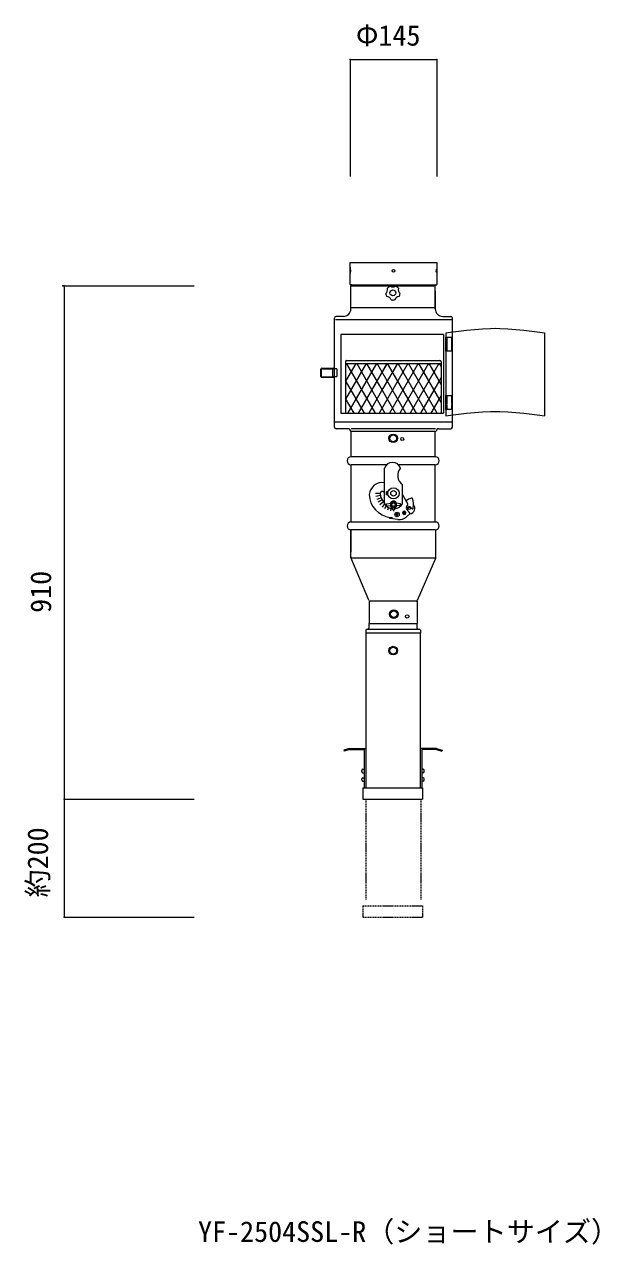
# Model space of a CAD drawing. Units: millimetres, scale not verified. Extents: x -4172 to 3933, y -4340 to 2177.
# Drawn here: x 862 to 3933, y -4340 to 2177 of the extents above; entities that cross this region are included whole.
import ezdxf
from ezdxf.enums import TextEntityAlignment as Align

# ---------------------------------------------------------------- set-up
doc = ezdxf.new("R2010")
doc.units = ezdxf.units.MM
doc.header["$LTSCALE"] = 3
doc.header["$PDMODE"] = 32
doc.header["$PDSIZE"] = 1.5
for name, pattern in [('DASHED1', [1.8, 1.2, -0.6]), ('DASHED2', [3, 2, -1]), ('LONG_DASHED1', [7, 6, -1])]:
    doc.linetypes.add(name, pattern=pattern)
doc.layers.add('1-1_NOTE', color=7, linetype='Continuous', lineweight=9)
doc.styles.add('ＭＳ ゴシック', font='')
doc.styles.get('ＭＳ ゴシック').set_extended_font_data('MS Gothic')

msp = doc.modelspace()

# ---------------------------------------------------------------- linework, layer by layer
at = {"layer": '1-1_NOTE'}
for p, q in [((2600.851, 1989.616), (3062.851, 1989.616)), ((2600.851, 1989.616), (2600.851, 1364.945)), ((3062.851, 1989.616), (3062.851, 1364.945)), ((2600.851, 905.194), (3062.851, 905.194)), ((2600.851, 788.194), (2600.851, 905.194)), ((2600.851, 879.896), (2600.851, 845.732)), ((3062.851, 905.194), (3062.851, 788.194)), ((2609.851, 785.194), (2603.851, 785.194)), ((2606.851, 785.194), (3056.851, 785.194)), ((3053.851, 785.194), (3059.851, 785.194)), ((1067.377, 780.414), (1737.755, 780.414)), ((1074.404, 780.414), (1074.404, -1960.668)), ((1074.404, 780.414), (1767.636, 780.414)), ((2604.745, 657.194), (2604.745, 780.414)), ((2604.745, 780.414), (3055.351, 780.414)), ((2818.66, 776.194), (2839.456, 776.194)), ((3055.351, 657.194), (3055.351, 780.414)), ((3055.351, 752.194), (3055.351, 653.199)), ((3055.351, 662.194), (2605.351, 662.194)), ((2516.851, 26.194), (2516.851, 608.194)), ((2521.765, 599.766), (3144.742, 599.766)), ((2564.745, 617.194), (2525.851, 617.194)), ((3095.351, 617.194), (3137.851, 617.194)), ((3146.851, 538.346), (3146.851, 608.194)), ((3110.806, 529.535), (3110.806, 85.535)), ((3638.806, 529.535), (3638.806, 85.535)), ((3098.696, 520.657), (2550.983, 520.657)), ((2550.983, 520.657), (2550.983, 100.657)), ((3098.696, 520.657), (3098.696, 100.657)), ((3111.446, 430.854), (3111.446, 505.854)), ((3111.446, 490.854), (3117.446, 490.854)), ((3117.446, 445.854), (3111.446, 445.854)), ((2444.946, 296.788), (2444.946, 335.188)), ((2447.346, 296.788), (2447.346, 335.188)), ((2449.746, 339.988), (2512.146, 339.988)), ((2449.746, 337.588), (2512.146, 337.588)), ((2506.251, 336.506), (2506.251, 295.706)), ((2530.251, 336.506), (2506.251, 336.506)), ((2530.251, 336.506), (2530.251, 295.706)), ((2576.412, 374.792), (2576.412, 100.657)), ((2576.412, 365.792), (3086.412, 365.792)), ((2686.605, 365.792), (2576.412, 174.931)), ((2631.18, 365.792), (2576.412, 270.931)), ((2580.544, 364.469), (2733.544, 100.469)), ((2582.412, 380.792), (3080.412, 380.792)), ((2741.768, 365.844), (2588.768, 101.844)), ((2636.729, 364.985), (2786.729, 100.985)), ((2796.521, 364.469), (2643.521, 100.469)), ((2759.223, 246.236), (2690.197, 365.792)), ((2797.456, 365.792), (2735.61, 258.672)), ((2898.698, 100.657), (2745.622, 365.792)), ((2908.308, 365.792), (2755.232, 100.657)), ((2852.882, 365.792), (2775.952, 232.546)), ((2954.124, 100.657), (2801.048, 365.792)), ((2963.733, 365.792), (2810.657, 100.657)), ((3009.55, 100.657), (2856.474, 365.792)), ((3019.159, 365.792), (2866.083, 100.657)), ((3064.975, 100.657), (2911.899, 365.792)), ((3074.585, 365.792), (2921.509, 100.657)), ((3086.412, 159.528), (2967.325, 365.792)), ((3086.412, 255.528), (3022.75, 365.792)), ((3086.412, 351.528), (3078.176, 365.792)), ((3086.412, 374.792), (3086.412, 100.657)), ((2449.746, 294.388), (2512.146, 294.388)), ((2449.746, 291.988), (2512.146, 291.988)), ((2506.251, 295.706), (2530.251, 295.706)), ((2676.996, 100.657), (2576.412, 274.874)), ((3086.412, 290.277), (2976.934, 100.657)), ((2775.952, 232.546), (2699.806, 100.657)), ((2735.61, 258.672), (2723.028, 236.878)), ((2843.273, 100.657), (2759.223, 246.236)), ((2621.57, 100.657), (2576.412, 178.874)), ((3086.412, 194.277), (3032.36, 100.657)), ((3111.34, 119.391), (3111.34, 194.391)), ((3111.34, 179.391), (3117.34, 179.391)), ((3117.34, 134.391), (3111.34, 134.391)), ((2550.983, 100.657), (3098.696, 100.657)), ((3146.851, 26.194), (3146.851, 94.346)), ((3146.851, 53.194), (2516.851, 53.194)), ((2588.851, 17.194), (2525.851, 17.194)), ((2605.351, -132.806), (2605.351, 2.194)), ((3056.851, 17.194), (2606.851, 17.194)), ((3058.351, 2.194), (2608.351, 2.194)), ((3055.351, -132.806), (3055.351, 2.194)), ((3074.851, 17.194), (3137.851, 17.194)), ((3058.351, -132.806), (2602.351, -132.806)), ((2605.351, -480.806), (2605.351, -174.806)), ((2795.673, -174.806), (2605.351, -174.806)), ((2784.243, -383.253), (2784.243, -192.753)), ((3055.351, -174.806), (2858.403, -174.806)), ((3055.351, -480.806), (3055.351, -174.806)), ((2794.743, -336.003), (2794.743, -319.503)), ((2803.4, -319.503), (2794.743, -319.503)), ((2880.243, -383.253), (2880.243, -281.253)), ((2761.764, -327.753), (2736.922, -327.753)), ((2762.835, -339.991), (2738.37, -344.305)), ((2766.014, -351.858), (2742.671, -360.354)), ((2771.206, -362.992), (2749.693, -375.413)), ((2778.253, -373.056), (2759.223, -389.024)), ((2784.852, -384.232), (2770.972, -400.773)), ((2803.4, -336.003), (2794.743, -336.003)), ((2908.35, -383.311), (2879.805, -334.392)), ((2793.539, -394.789), (2784.582, -410.303)), ((2794.761, -392.09), (2817.243, -395.09)), ((2804.818, -403.102), (2799.641, -417.325)), ((2818.019, -408.422), (2815.691, -421.625)), ((2832.243, -416.253), (2832.243, -423.074)), ((2846.723, -442.394), (2846.843, -439.397)), ((2849.72, -442.515), (2846.723, -442.394)), ((2849.841, -439.517), (2846.843, -439.397)), ((2869.725, -392.09), (2847.243, -395.09)), ((2849.6, -445.512), (2849.72, -442.515)), ((2852.597, -445.633), (2849.6, -445.512)), ((2849.841, -439.517), (2849.962, -436.52)), ((2852.959, -436.64), (2849.962, -436.52)), ((2852.597, -445.633), (2852.718, -442.635)), ((2855.715, -442.756), (2852.718, -442.635)), ((2852.838, -439.638), (2852.959, -436.64)), ((2855.836, -439.758), (2852.838, -439.638)), ((2855.715, -442.756), (2855.836, -439.758)), ((2901.143, -453.308), (2921.265, -435.904)), ((2901.233, -401.718), (2907.698, -393.349)), ((2914.998, -428.658), (2901.548, -413.108)), ((2921.265, -435.904), (2914.998, -428.658)), ((2929.512, -408.752), (2925.31, -403.893)), ((2603.435, -480.723), (3058.735, -480.723)), ((2811.122, -457.217), (2825.243, -456.575)), ((2811.258, -460.214), (2811.122, -457.217)), ((2813.967, -463.033), (2814.291, -460.076)), ((2855.352, -467.571), (2813.967, -463.033)), ((2792.851, -522.806), (2599.351, -522.806)), ((2603.851, -522.806), (2603.851, -642.806)), ((2603.88, -668.571), (2603.88, -523.876)), ((3055.351, -522.806), (2792.851, -522.806)), ((3058.657, -670.43), (3058.657, -522.092)), ((2700.585, -898.7), (2604.433, -671.297)), ((2607.944, -671.753), (3059.377, -671.753)), ((2960.145, -898.762), (3058.078, -673.218)), ((2702.901, -903.324), (2702.901, -1022.982)), ((2953.724, -902.974), (2707.032, -902.974)), ((2958.072, -903.701), (2958.072, -1022.105)), ((2701.351, -1023.239), (2959.351, -1023.239)), ((2701.351, -1023.239), (2701.351, -1047.333)), ((2959.351, -1047.333), (2959.351, -1023.239)), ((2685.247, -1074.434), (2683.716, -1074.434)), ((2683.716, -1074.434), (2683.716, -1900.672)), ((2684.971, -1058.137), (2684.971, -1074.431)), ((2975.65, -1074.431), (2684.971, -1074.431)), ((2690.851, -1053.333), (2969.851, -1053.333)), ((2972.988, -1074.467), (2977.231, -1074.467)), ((2975.65, -1057.794), (2975.65, -1074.431)), ((2977.231, -1897.668), (2977.231, -1074.467)), ((2597.333, -1690.668), (2567.333, -1698.706)), ((2597.333, -1690.668), (2681.333, -1690.668)), ((3062.333, -1690.668), (2978.333, -1690.668)), ((2567.333, -1698.706), (2568.886, -1704.502)), ((2598.123, -1696.668), (2568.886, -1704.502)), ((3061.543, -1696.668), (3090.78, -1704.502)), ((2663.333, -1813.668), (2663.333, -1807.668)), ((2669.333, -1801.668), (2675.333, -1801.668)), ((2669.333, -1819.668), (2675.333, -1819.668)), ((2675.333, -1801.668), (2675.333, -1819.668)), ((2984.333, -1801.668), (2984.333, -1819.668)), ((2990.333, -1801.668), (2984.333, -1801.668)), ((2990.333, -1819.668), (2984.333, -1819.668)), ((2996.333, -1813.668), (2996.333, -1807.668)), ((2663.333, -1858.668), (2663.333, -1852.668)), ((2669.333, -1846.668), (2675.333, -1846.668)), ((2669.333, -1864.668), (2675.333, -1864.668)), ((2675.333, -1846.668), (2675.333, -1864.668)), ((2984.333, -1846.668), (2984.333, -1864.668)), ((2990.333, -1846.668), (2984.333, -1846.668)), ((2990.333, -1864.668), (2984.333, -1864.668)), ((2996.333, -1858.668), (2996.333, -1852.668)), ((2669.333, -1900.557), (2669.333, -1960.668)), ((1074.404, -1960.668), (1074.404, -2590.668)), ((1074.404, -1960.668), (1767.636, -1960.668)), ((2669.333, -1960.668), (2987.333, -1960.668)), ((1074.404, -2590.668), (1767.636, -2590.668))]:
    msp.add_line(p, q, dxfattribs=at)
at = {"layer": '1-1_NOTE', "linetype": 'DASHED1'}
for p, q in [((3146.851, 94.346), (3146.851, 538.346)), ((3117.446, 505.854), (3117.446, 430.854)), ((3141.446, 430.854), (3111.446, 430.854)), ((3111.34, 194.391), (3141.34, 194.391)), ((3117.34, 194.391), (3117.34, 119.391)), ((3141.34, 194.391), (3141.34, 119.391)), ((3141.34, 119.391), (3111.34, 119.391))]:
    msp.add_line(p, q, dxfattribs=at)
at = {"layer": '1-1_NOTE', "linetype": 'DASHED2'}
for p, q in [((2684.333, -1960.668), (2684.333, -2500.668)), ((2978.333, -1960.668), (2978.333, -2500.668)), ((2669.333, -2530.668), (2669.333, -2590.668)), ((2669.333, -2530.668), (2987.333, -2530.668)), ((2987.333, -2530.668), (2987.333, -2590.668)), ((2669.333, -2590.668), (2987.333, -2590.668))]:
    msp.add_line(p, q, dxfattribs=at)
at = {"layer": '1-1_NOTE'}
for points in [[(3110.806, 529.535), (3135.663, 532.914), (3178.521, 538.566), (3221.378, 543.731), (3264.235, 548.101), (3307.092, 551.369), (3349.949, 553.226), (3374.806, 553.535), (3399.663, 553.226), (3442.521, 551.369), (3485.378, 548.101), (3528.235, 543.731), (3571.092, 538.566), (3613.949, 532.914), (3638.806, 529.535)], [(3110.806, 85.535), (3135.663, 88.914), (3178.521, 94.566), (3221.378, 99.731), (3264.235, 104.101), (3307.092, 107.369), (3349.949, 109.226), (3374.806, 109.535), (3399.663, 109.226), (3442.521, 107.369), (3485.378, 104.101), (3528.235, 99.731), (3571.092, 94.566), (3613.949, 88.914), (3638.806, 85.535)], [(2794.761, -392.09), (2794.761, -383.09), (2817.243, -380.09)], [(2869.725, -392.09), (2869.725, -383.09), (2847.243, -380.09)], [(2823.993, -409.644), (2832.243, -416.253), (2840.493, -409.644)], [(2811.258, -460.214), (2825.379, -459.572), (2825.243, -456.575)], [(3062.333, -1690.668), (3092.333, -1698.706), (3090.78, -1704.502)], [(2598.123, -1696.668), (2675.333, -1696.668), (2675.333, -1900.668)], [(3061.543, -1696.668), (2984.333, -1696.668), (2984.333, -1900.668)], [(2669.333, -1900.557), (2987.333, -1900.557), (2987.333, -1960.668)]]:
    msp.add_lwpolyline(points, dxfattribs=at)
at = {"layer": '1-1_NOTE', "linetype": 'DASHED1'}
msp.add_lwpolyline([(3111.446, 505.854), (3141.446, 505.854), (3141.446, 430.854)], dxfattribs=at)
at = {"layer": '1-1_NOTE'}
msp.add_lwpolyline([(2883.794, -424.683), (2880.843, -433.185), (2886.731, -439.992), (2895.57, -438.297), (2898.521, -429.795), (2892.633, -422.988)], close=True, dxfattribs=at)
for centre, radius in [((2831.851, 860.194), 7.5), ((2829.058, 742.783), 15.75), ((2830.752, -33.877), 23), ((2830.962, -33.915), 18), ((2878.843, -37.82), 8), ((2832.243, -327.753), 30), ((2832.243, -327.753), 15), ((2832.243, -387.59), 15), ((2832.243, -387.59), 9), ((2851.279, -441.076), 12), ((2889.682, -431.49), 4.5), ((2916.234, -407.243), 7.5), ((2916.234, -407.243), 6), ((2833.752, -972.877), 23), ((2833.962, -972.915), 18), ((2905.207, -985.104), 9), ((2830.752, -1167.877), 23), ((2830.962, -1167.915), 18)]:
    msp.add_circle(centre, radius, dxfattribs=at)
for centre, radius, start, end in [((2603.851, 788.194), 3, 180, 270), ((2609.851, 779.194), 6, 0, 90), ((3053.851, 779.194), 6, 90, 180), ((3059.851, 788.194), 3, 270, 0), ((2771.281, 761.556), 29.25, 312.17187, 11.82813), ((2829.058, 742.783), 38.25, 184.35627, 211.64373), ((2793.35, 693.636), 29.25, 24.17187, 83.82813), ((2829.058, 742.783), 38.25, 112.35627, 139.64373), ((2829.058, 803.533), 29.25, 240.17187, 299.82813), ((2864.766, 693.636), 29.25, 96.17187, 155.82813), ((2829.058, 742.783), 38.25, 40.35627, 67.64373), ((2886.835, 761.556), 29.25, 168.17187, 227.82813), ((2828.946, 742.783), 38.25, 328.35627, 355.64373), ((2829.058, 742.783), 38.25, 328.35627, 355.64373), ((2564.745, 657.194), 40, 270, 0), ((2829.058, 742.783), 38.25, 256.35627, 283.64373), ((3095.351, 657.194), 40, 180, 270), ((2525.851, 608.194), 9, 90, 180), ((3137.851, 608.194), 9, 0, 90), ((2449.746, 335.188), 4.8, 90, 180), ((2449.746, 335.188), 2.4, 90, 180), ((2512.146, 335.188), 4.8, 15.93796, 90), ((2512.146, 335.188), 2.4, 33.31165, 90), ((2582.412, 374.792), 6, 90, 180), ((3080.412, 374.792), 6, 0, 90), ((2449.746, 296.788), 4.8, 180, 270), ((2449.746, 296.788), 2.4, 180, 270), ((2512.146, 296.788), 2.4, 270, 333.20451), ((2512.146, 296.788), 4.8, 270, 346.97339), ((2525.851, 26.194), 9, 180, 270), ((2588.851, 2.194), 15, 0, 90), ((3074.851, 2.194), 15, 90, 180), ((3137.851, 26.194), 9, 270, 0), ((2605.351, -153.806), 21, 90, 270), ((2826.832, -207.983), 45.23, 19.67743, 160.32256), ((2914.805, -232.114), 60.076, 139.06517, 234.87869), ((3055.351, -153.806), 21, 270, 90), ((2773.465, -342.402), 72.129, 81.40654, 172.99953), ((2772.994, -328.388), 11.249, 90, 181.22952), ((2772.994, -328.388), 11.249, 3.23477, 90), ((2832.243, -327.753), 130.5, 182.57289, 262.23984), ((2832.243, -327.753), 70.5, 180.51668, 227.08981), ((2832.243, -354.086), 56.167, 211.28448, 261.55359), ((2832.243, -387.59), 18, 90, 156.05156), ((2832.243, -387.59), 18, 23.94843, 90), ((2832.243, -354.086), 56.167, 278.4464, 328.7155), ((2962.929, -456.601), 109.221, 109.2178, 125.62424), ((2900.576, -387.847), 9, 322.30957, 30.26373), ((2916.234, -407.243), 30, 277.19296, 41.19754), ((2929.232, -357.273), 4.5, 80.26373, 119.82397), ((2929.232, -357.273), 4.5, 358.37778, 80.26373), ((2837.065, -388.582), 101.748, 350.44992, 19.28555), ((2832.243, -387.59), 18, 203.94843, 336.05156), ((2861.892, -407.929), 60, 263.74202, 310.8582), ((2908.355, -407.22), 9, 142.30957, 220.8582), ((2916.234, -411.743), 12, 45, 220.8582), ((2932.916, -405.808), 4.5, 220.8582, 4.3978), ((2605.351, -501.806), 21, 90, 270), ((3055.351, -501.806), 21, 270, 90), ((2610.88, -667.513), 7, 180, 203.82426), ((2610.88, -668.571), 7, 180, 202.91998), ((3051.657, -667.524), 7, 335.83337, 0), ((3051.657, -670.43), 7, 336.52901, 0), ((2707.032, -895.974), 7, 202.91998, 270), ((2953.724, -895.974), 7, 270, 336.52901), ((2690.851, -1059.333), 6, 90, 168.5044), ((2695.351, -1047.333), 6, 270, 0), ((2965.351, -1047.333), 6, 180, 270), ((2969.851, -1059.333), 6, 14.86326, 90), ((2669.333, -1807.668), 6, 90, 180), ((2669.333, -1813.668), 6, 180, 270), ((2990.333, -1807.668), 6, 0, 90), ((2990.333, -1813.668), 6, 270, 0), ((2669.333, -1852.668), 6, 90, 180), ((2669.333, -1858.668), 6, 180, 270), ((2990.333, -1852.668), 6, 0, 90), ((2990.333, -1858.668), 6, 270, 0)]:
    msp.add_arc(centre, radius, start, end, dxfattribs=at)
at = {"layer": '1-1_NOTE', "linetype": 'LONG_DASHED1'}
msp.add_arc((2916.234, -411.743), 59.25, 73.48132, 80.26373, dxfattribs=at)
at = {"layer": '1-1_NOTE'}
for centre, start_param, end_param in [((2600.851, 860.194), 3.14159265, 6.28318531), ((3062.851, 860.194), 0, 3.14159265)]:
    msp.add_ellipse(centre, major_axis=(0, 7.8), ratio=0.5, start_param=start_param, end_param=end_param, dxfattribs=at)
for p in [(2600.851, 1989.616), (3062.851, 1989.616), (1067.377, 780.414), (1074.404, 780.414), (1074.404, -1960.668), (1074.404, -2590.668)]:
    msp.add_point(p, dxfattribs=at)

# ---------------------------------------------------------------- texts
at = {"layer": '1-1_NOTE', "color": 3, "style": 'ＭＳ ゴシック'}
for s, p in [('Φ145', (2631.592, 2030.245)), ('YF-2504SSL-R（ショートサイズ）', (1788.541, -4358.662))]:
    msp.add_text(s, height=110, dxfattribs=at).set_placement(p, align=Align.BOTTOM_LEFT)
for s, p in [('910', (1036.905, -966.142)), ('約200', (1020.702, -2486.118))]:
    msp.add_text(s, height=110, rotation=90, dxfattribs=at).set_placement(p, align=Align.BOTTOM_LEFT)

doc.saveas('drawing.dxf')
